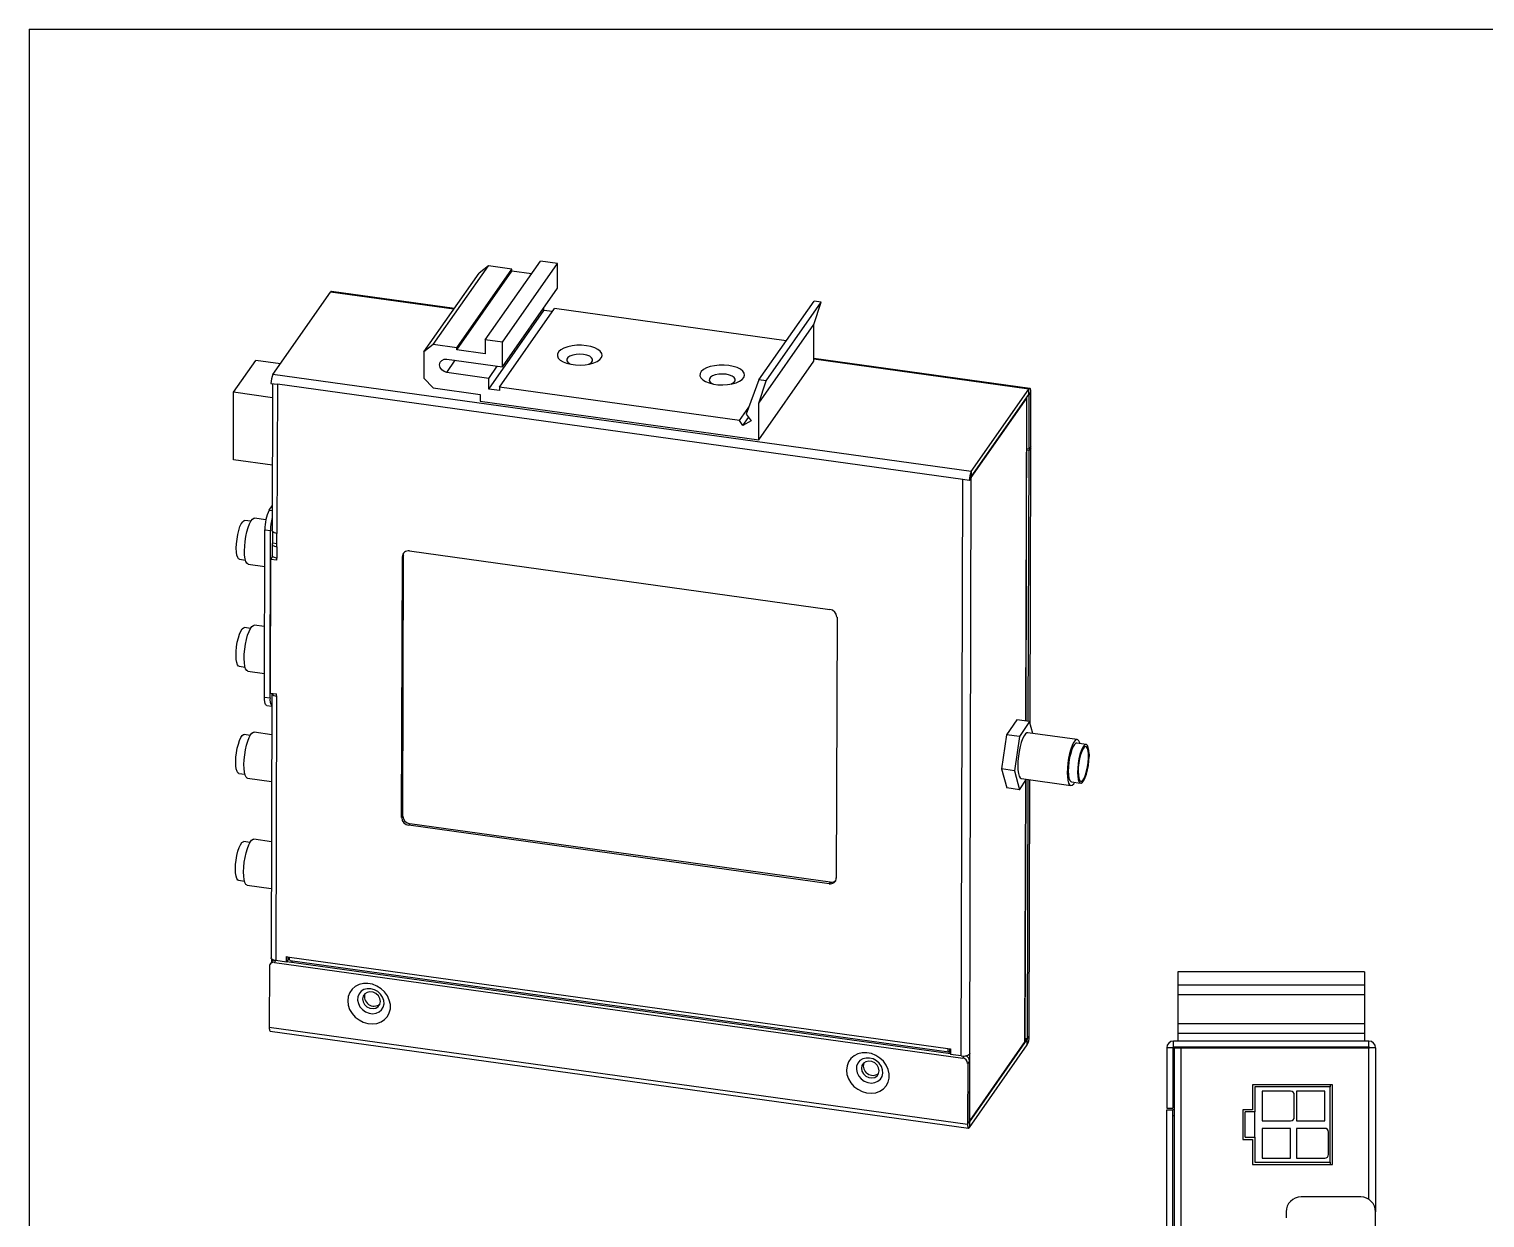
# Model space of a CAD drawing. Header units: millimetres. Extents: x 376 to 908, y -80 to 291.
# Drawn here: x 376.4 to 571.6, y 131.7 to 291.1 of the extents above; entities that cross this region are included whole.
import ezdxf

# ---------------------------------------------------------------- set-up
doc = ezdxf.new("R2010")
doc.units = ezdxf.units.MM
doc.header["$LTSCALE"] = 2
doc.layers.add('1轮廓实线层', color=7, linetype='Continuous')
doc.layers.add('2细线层', color=4, linetype='Continuous')

msp = doc.modelspace()

# ---------------------------------------------------------------- linework, layer by layer
at = {"layer": '1轮廓实线层'}
for p, q in [((437.53, 249.44), (444.92, 259.99)), ((439.83, 249.12), (447.21, 259.67)), ((447.21, 259.67), (444.92, 259.99)), ((447.2, 256.36), (447.21, 259.67)), ((429.31, 247.8), (436.69, 258.35)), ((430.56, 248.79), (437.94, 259.35)), ((433.71, 248.36), (441.09, 258.91)), ((433.71, 248.09), (441.09, 258.64)), ((437.94, 259.35), (436.69, 258.35)), ((441.09, 258.91), (437.94, 259.35)), ((441.09, 258.64), (441.09, 258.91)), ((443.72, 258.27), (441.09, 258.64)), ((409.06, 244.77), (416.79, 255.83)), ((433.32, 253.54), (416.79, 255.83)), ((433.39, 253.63), (416.91, 255.92)), ((439.82, 245.8), (447.2, 256.36)), ((445.38, 253.38), (445.38, 253.75)), ((474.22, 244.07), (481.61, 254.63)), ((475.18, 243.94), (482.56, 254.49)), ((481.6, 251.49), (482.56, 254.49)), ((482.56, 254.49), (481.61, 254.63)), ((437.99, 242.83), (445.38, 253.38)), ((439.43, 243.08), (446.81, 253.63)), ((446.53, 253.22), (445.38, 253.38)), ((477.89, 249.31), (446.81, 253.63)), ((474.21, 240.94), (481.6, 251.49)), ((481.58, 246.56), (481.6, 251.49)), ((430.56, 248.79), (429.31, 247.8)), ((433.71, 248.36), (430.56, 248.79)), ((433.71, 248.09), (433.71, 248.36)), ((437.53, 247.56), (433.71, 248.09)), ((437.53, 249.44), (437.53, 247.56)), ((439.83, 249.12), (437.53, 249.44)), ((439.82, 245.8), (439.83, 249.12)), ((403.79, 242.4), (406.78, 246.66)), ((410.06, 246.2), (406.78, 246.66)), ((429.31, 247.8), (429.3, 244.3)), ((432.36, 245.04), (433.51, 246.68)), ((432.37, 246.84), (439.82, 245.8)), ((474.2, 236), (481.58, 246.56)), ((510.54, 242.91), (481.58, 246.93)), ((510.42, 242.83), (481.58, 246.83)), ((502.68, 231.77), (409.06, 244.77)), ((429.3, 244.3), (430.54, 242.97)), ((438, 244.26), (432.36, 245.04)), ((437.99, 242.83), (438, 244.26)), ((438, 244.26), (439.14, 245.9)), ((474.22, 244.07), (472.53, 239.45)), ((475.18, 243.94), (474.22, 244.07)), ((403.77, 233.34), (403.79, 242.4)), ((409.01, 241.67), (403.79, 242.4)), ((408.79, 243.59), (409.65, 243.47)), ((409.01, 243.56), (408.96, 223.85)), ((409.65, 243.47), (409.59, 223.47)), ((501.56, 230.7), (409.65, 243.47)), ((430.54, 242.97), (436.85, 242.09)), ((436.85, 242.09), (436.84, 241.19)), ((439.43, 242.63), (437.99, 242.83)), ((439.43, 243.08), (439.43, 242.63)), ((471.63, 238.6), (439.43, 243.08)), ((474.21, 240.94), (475.18, 243.94)), ((502.68, 231.77), (510.42, 242.83)), ((502.68, 231.05), (510.42, 242.11)), ((510.39, 242.07), (510.45, 242.06)), ((510.42, 242.11), (510.42, 242.83)), ((510.43, 234.8), (510.45, 242.06)), ((510.45, 242.06), (510.69, 242.4)), ((510.67, 235.14), (510.69, 242.4)), ((436.84, 241.19), (474.2, 236)), ((471.63, 238.6), (472.87, 240.39)), ((474.2, 236), (474.21, 240.94)), ((502.68, 230.96), (510.12, 241.6)), ((510.01, 198.32), (510.12, 241.6)), ((510.05, 198.32), (510.16, 241.72)), ((510.07, 241.61), (510.12, 241.6)), ((472.07, 237.96), (471.63, 238.6)), ((472.07, 237.96), (472.82, 239.03)), ((473.16, 238.55), (472.07, 237.96)), ((472.53, 239.45), (473.16, 238.55)), ((510.15, 234.84), (510.43, 234.8)), ((510.15, 234.66), (510.43, 234.62)), ((510.33, 198.28), (510.43, 234.62)), ((510.67, 235.14), (510.43, 234.8)), ((510.67, 234.96), (510.43, 234.62)), ((510.55, 234.97), (510.67, 234.96)), ((510.57, 198.03), (510.67, 234.96)), ((408.98, 232.61), (403.77, 233.34)), ((501.35, 153.44), (501.56, 230.7)), ((502.42, 230.58), (501.56, 230.7)), ((502.65, 230.92), (502.42, 230.58)), ((502.48, 153.7), (502.68, 230.96)), ((502.66, 230.97), (502.68, 230.96)), ((502.68, 231.77), (502.68, 231.05)), ((408.57, 226.6), (408.97, 227.18)), ((408.57, 226.6), (408.97, 226.55)), ((406.09, 225.1), (405.28, 225.21)), ((408.11, 225.31), (406.59, 225.52)), ((407.91, 201.54), (407.97, 223.96)), ((407.97, 223.96), (408.73, 223.86)), ((408.68, 201.44), (408.73, 223.86)), ((409, 223.73), (409, 222.18)), ((409.59, 221.68), (409.59, 223.47)), ((408.96, 222.06), (408.95, 220.53)), ((409.59, 222.09), (409, 222.18)), ((409.59, 221.68), (409.59, 220.15)), ((426.55, 220.56), (426.41, 220.35)), ((426.46, 185.59), (426.55, 220.56)), ((427.36, 221.12), (483.73, 213.29)), ((404.56, 220.01), (405.37, 219.9)), ((405.74, 219.36), (407.96, 219.05)), ((408.72, 220), (408.68, 202.07)), ((408.96, 220.34), (408.72, 220)), ((409.58, 219.88), (408.72, 220)), ((409.09, 220.32), (408.96, 220.34)), ((409.58, 219.88), (409.59, 220.15)), ((426.31, 185.38), (426.41, 220.35)), ((406.05, 210.75), (405.24, 210.86)), ((407.94, 210.98), (406.55, 211.17)), ((484.69, 212.26), (484.59, 177.28)), ((404.52, 205.66), (405.33, 205.55)), ((405.7, 205.01), (407.92, 204.7)), ((407.91, 201.54), (408.68, 201.44)), ((408.68, 202.07), (409.54, 201.95)), ((408.9, 202.04), (408.81, 166.59)), ((409.54, 201.68), (409.44, 166.21)), ((409.54, 201.68), (409.54, 201.95)), ((408.23, 200.41), (408.9, 200.31)), ((508.79, 198.49), (507.42, 196.47)), ((510.51, 198.25), (508.79, 198.49)), ((510.51, 198.25), (509.14, 196.23)), ((510.93, 196.67), (510.51, 198.25)), ((406.01, 196.4), (405.21, 196.51)), ((408.89, 196.49), (406.52, 196.82)), ((507.42, 196.47), (506.75, 191.9)), ((509.14, 196.23), (507.42, 196.47)), ((509.14, 196.23), (508.47, 191.67)), ((516.9, 195.84), (510.26, 196.76)), ((518.08, 195.19), (516.84, 195.36)), ((517.24, 195.3), (517.24, 195.4)), ((518.49, 193.88), (518.49, 193.59)), ((404.48, 191.31), (405.29, 191.2)), ((508.47, 191.67), (506.75, 191.9)), ((506.75, 191.9), (507.44, 189.36)), ((508.47, 191.67), (509.16, 189.12)), ((405.66, 190.66), (408.87, 190.21)), ((509.16, 189.12), (507.44, 189.36)), ((509.16, 189.12), (510.1, 190.51)), ((509.41, 190.6), (516.05, 189.68)), ((509.89, 155.37), (509.99, 190.34)), ((509.93, 155.49), (510.03, 190.4)), ((510.22, 155.75), (510.31, 190.48)), ((510.46, 156.08), (510.55, 190.45)), ((516.11, 190.16), (517.35, 189.99)), ((426.46, 185.59), (426.31, 185.38)), ((427.41, 184.56), (427.27, 184.35)), ((483.64, 176.52), (427.27, 184.35)), ((483.78, 176.73), (427.41, 184.56)), ((405.97, 182.05), (405.17, 182.17)), ((408.85, 182.14), (406.48, 182.47)), ((404.45, 176.97), (405.25, 176.85)), ((405.62, 176.31), (408.83, 175.87)), ((483.78, 176.73), (483.64, 176.52)), ((408.91, 166.08), (408.67, 165.74)), ((408.88, 166.44), (408.88, 166.03)), ((409.42, 166.21), (409.25, 165.97)), ((409.25, 165.97), (501.54, 153.15)), ((410.87, 166.01), (409.44, 166.21)), ((410.87, 166.01), (410.88, 166.74)), ((411.11, 166.35), (410.87, 166.01)), ((410.88, 166.74), (411.26, 166.68)), ((410.94, 166.1), (499.92, 153.74)), ((411.11, 166.35), (411.11, 166.7)), ((411.26, 166.68), (499.54, 154.42)), ((411.39, 166.22), (499.67, 153.96)), ((411.58, 166.2), (411.58, 166.01)), ((408.58, 165.43), (408.56, 157.27)), ((555.4, 164.72), (530.4, 164.72)), ((530.4, 164.72), (530.4, 162.92)), ((555.4, 164.72), (555.4, 162.92)), ((555.4, 162.92), (530.4, 162.92)), ((530.4, 162.92), (530.4, 161.62)), ((555.4, 162.92), (555.4, 161.62)), ((555.4, 161.62), (530.4, 161.62)), ((530.4, 161.62), (530.4, 157.72)), ((555.4, 161.62), (555.4, 157.72)), ((408.56, 157.27), (502.19, 144.27)), ((408.7, 156.76), (502.33, 143.75)), ((555.4, 157.72), (530.4, 157.72)), ((530.4, 157.72), (530.4, 156.42)), ((555.4, 156.42), (530.4, 156.42)), ((530.4, 156.42), (530.4, 155.42)), ((555.4, 157.72), (555.4, 156.42)), ((555.4, 156.42), (555.4, 155.42)), ((499.54, 154.42), (499.92, 154.37)), ((499.78, 154.39), (499.77, 154.04)), ((499.86, 154.16), (499.86, 154.38)), ((499.86, 154.15), (499.92, 154.23)), ((499.92, 154.37), (499.92, 153.64)), ((502.45, 144.56), (510.19, 155.61)), ((502.45, 143.84), (510.19, 154.9)), ((509.89, 155.37), (502.48, 144.78)), ((509.93, 155.65), (510.19, 155.61)), ((509.94, 155.79), (510.22, 155.75)), ((510.19, 154.9), (510.19, 155.61)), ((510.22, 155.75), (510.46, 156.08)), ((528.9, 154.52), (528.9, 146.42)), ((529.7, 154.52), (528.9, 154.52)), ((529.7, 154.52), (529.7, 146.42)), ((556, 155.42), (529.8, 155.42)), ((529.8, 154.62), (529.8, 155.42)), ((556, 154.62), (529.8, 154.62)), ((529.9, 154.52), (529.9, 58.37)), ((529.9, 154.52), (530.8, 154.52)), ((530.8, 154.52), (530.8, 58.37)), ((530.8, 154.52), (556, 154.52)), ((556, 154.62), (556, 155.42)), ((556, 154.52), (556.1, 154.52)), ((556, 134.19), (556, 154.52)), ((556.9, 154.52), (556.1, 154.52)), ((556.9, 154.52), (556.9, 132.52)), ((499.77, 154.04), (499.86, 154.16)), ((499.85, 154.15), (499.86, 154.15)), ((499.86, 153.75), (499.86, 154.15)), ((501.35, 153.44), (499.92, 153.64)), ((501.54, 153.15), (501.74, 153.43)), ((502.21, 152.43), (502.19, 144.27)), ((502.44, 152.76), (502.21, 152.43)), ((502.44, 152.76), (502.42, 144.6)), ((502.48, 144.78), (502.51, 153.75)), ((502.51, 153.75), (502.48, 153.7)), ((551.1, 149.57), (540.4, 149.57)), ((540.4, 149.57), (540.4, 146.22)), ((540.7, 149.27), (540.7, 145.92)), ((550.8, 149.27), (540.7, 149.27)), ((541.7, 148.72), (541.7, 144.72)), ((545.5, 148.72), (541.7, 148.72)), ((550.1, 148.72), (546.3, 148.72)), ((546.3, 148.72), (546.3, 144.72)), ((550.1, 144.72), (550.1, 148.72)), ((550.8, 149.57), (550.8, 149.27)), ((550.8, 139.17), (550.8, 149.27)), ((551.1, 138.87), (551.1, 149.57)), ((528.9, 146.42), (529.7, 146.42)), ((546, 145.22), (546, 148.22)), ((502.19, 144.27), (502.42, 144.6)), ((502.42, 144.79), (502.48, 144.78)), ((502.43, 144.56), (502.45, 144.56)), ((502.45, 144.56), (502.45, 143.84)), ((528.9, 146.22), (529.7, 146.22)), ((528.9, 58.27), (528.9, 146.22)), ((529.7, 58.27), (529.7, 146.22)), ((529.71, 145.42), (529.71, 146.22)), ((529.9, 146.22), (529.71, 146.22)), ((529.9, 145.42), (529.71, 145.42)), ((540.4, 146.22), (539.1, 146.22)), ((539.1, 146.22), (539.1, 142.22)), ((539.4, 142.52), (539.4, 145.92)), ((540.7, 145.92), (539.4, 145.92)), ((540.7, 142.52), (540.7, 145.92)), ((541.7, 144.72), (545.5, 144.72)), ((546.3, 144.72), (550.1, 144.72)), ((539.4, 142.52), (540.7, 142.52)), ((540.7, 142.52), (540.7, 139.17)), ((545.5, 143.72), (541.7, 143.72)), ((541.7, 143.72), (541.7, 139.72)), ((545.5, 139.72), (545.5, 143.72)), ((546.3, 143.72), (546.3, 139.72)), ((550.1, 143.72), (546.3, 143.72)), ((550.6, 140.22), (550.6, 143.22)), ((539.1, 142.22), (540.4, 142.22)), ((540.4, 142.22), (540.4, 138.87)), ((540.4, 138.87), (551.1, 138.87)), ((540.7, 139.17), (550.8, 139.17)), ((541.7, 139.72), (545.5, 139.72)), ((546.3, 139.72), (550.1, 139.72)), ((550.8, 139.17), (550.8, 138.87)), ((554.9, 134.52), (546.9, 134.52)), ((544.9, 132.52), (544.9, 131.72)), ((556.9, 107.52), (556.9, 132.52))]:
    msp.add_line(p, q, dxfattribs=at)
at = {"layer": '1轮廓实线层', "flags": 128}
for points in [[(451.08, 248.64), (450.44, 248.69), (449.79, 248.69), (449.16, 248.62), (448.58, 248.49), (448.07, 248.32), (447.67, 248.09), (447.38, 247.84), (447.22, 247.56), (447.2, 247.27), (447.32, 246.99), (447.58, 246.72), (447.95, 246.49), (448.44, 246.3), (449, 246.15), (449.62, 246.07), (450.27, 246.04), (450.91, 246.08), (451.52, 246.18), (452.07, 246.33), (452.53, 246.53), (452.88, 246.77), (453.1, 247.04), (453.19, 247.33), (453.14, 247.61), (452.95, 247.89), (452.63, 248.14), (452.2, 248.35), (451.67, 248.52), (451.08, 248.64)], [(432.36, 245.04), (432, 245.16), (431.69, 245.4), (431.48, 245.72), (431.41, 246.07), (431.48, 246.41), (431.69, 246.67), (432, 246.82), (432.37, 246.84)], [(450.71, 247.46), (450.21, 247.5), (449.72, 247.47), (449.26, 247.38), (448.88, 247.24), (448.61, 247.06), (448.46, 246.85), (448.45, 246.63), (448.59, 246.41), (448.85, 246.23), (449.01, 246.15)], [(451.36, 246.15), (451.49, 246.2), (451.77, 246.39), (451.92, 246.6), (451.92, 246.82), (451.79, 247.03), (451.53, 247.22), (451.16, 247.37), (450.71, 247.46)], [(470.18, 245.98), (469.55, 246.04), (468.9, 246.03), (468.27, 245.96), (467.69, 245.84), (467.18, 245.66), (466.77, 245.44), (466.48, 245.18), (466.33, 244.9), (466.31, 244.62), (466.43, 244.33), (466.68, 244.07), (467.06, 243.84), (467.54, 243.64), (468.11, 243.5), (468.73, 243.41), (469.37, 243.39), (470.02, 243.43), (470.63, 243.52), (471.17, 243.68), (471.63, 243.88), (471.98, 244.12), (472.21, 244.39), (472.3, 244.67), (472.25, 244.96), (472.06, 245.23), (471.74, 245.48), (471.31, 245.7), (470.78, 245.87), (470.18, 245.98)], [(469.81, 244.81), (469.32, 244.84), (468.83, 244.82), (468.37, 244.73), (467.99, 244.59), (467.72, 244.4), (467.57, 244.19), (467.56, 243.97), (467.69, 243.76), (467.96, 243.57), (468.12, 243.5)], [(470.47, 243.49), (470.6, 243.55), (470.88, 243.73), (471.03, 243.94), (471.03, 244.16), (470.9, 244.38), (470.64, 244.56), (470.26, 244.71), (469.81, 244.81)], [(510.69, 242.4), (510.68, 242.55), (510.67, 242.68), (510.64, 242.78), (510.61, 242.86), (510.57, 242.9), (510.52, 242.91), (510.47, 242.89), (510.42, 242.83)], [(510.45, 242.06), (510.45, 242.08), (510.45, 242.09), (510.44, 242.11), (510.44, 242.11), (510.44, 242.12), (510.43, 242.12), (510.43, 242.12), (510.42, 242.11)], [(510.12, 241.6), (510.16, 241.67), (510.16, 241.74)], [(404.56, 220.01), (404.46, 220.05), (404.33, 220.24), (404.23, 220.55), (404.17, 220.98), (404.15, 221.51), (404.17, 222.09), (404.24, 222.7), (404.34, 223.31), (404.48, 223.88), (404.64, 224.38), (404.81, 224.78), (405, 225.05), (405.18, 225.2), (405.28, 225.21)], [(405.74, 219.36), (405.72, 219.36), (405.56, 219.47), (405.42, 219.72), (405.33, 220.09), (405.26, 220.57), (405.25, 221.13), (405.27, 221.75), (405.33, 222.41), (405.43, 223.06), (405.57, 223.69), (405.73, 224.26), (405.91, 224.75), (406.11, 225.13), (406.3, 225.39), (406.49, 225.51), (406.59, 225.52)], [(409.59, 223.47), (409.43, 223.5), (409.29, 223.54), (409.16, 223.6), (409.06, 223.67), (409, 223.74), (408.96, 223.81), (408.96, 223.85)], [(409, 222.18), (408.96, 222.1), (408.96, 222.02), (408.99, 221.94), (409.06, 221.87), (409.16, 221.81), (409.28, 221.75), (409.43, 221.71), (409.59, 221.68)], [(426.55, 220.56), (426.57, 220.74), (426.63, 220.89)], [(409.59, 220.15), (409.42, 220.18), (409.28, 220.23), (409.15, 220.28), (409.06, 220.35), (408.99, 220.42), (408.95, 220.5), (408.95, 220.53)], [(404.52, 205.66), (404.45, 205.69), (404.31, 205.86), (404.2, 206.15), (404.13, 206.57), (404.11, 207.08), (404.13, 207.66), (404.19, 208.27), (404.28, 208.88), (404.42, 209.46), (404.58, 209.97), (404.75, 210.38), (404.93, 210.68), (405.11, 210.84), (405.24, 210.86)], [(405.7, 205.01), (405.54, 205.1), (405.4, 205.32), (405.3, 205.68), (405.23, 206.14), (405.21, 206.69), (405.22, 207.31), (405.28, 207.96), (405.38, 208.62), (405.51, 209.25), (405.67, 209.83), (405.85, 210.33), (406.04, 210.73), (406.24, 211.01), (406.43, 211.15), (406.55, 211.17)], [(408.23, 200.41), (408.17, 200.43), (408.08, 200.52), (408.01, 200.69), (407.95, 200.92), (407.92, 201.21), (407.91, 201.54)], [(404.48, 191.31), (404.37, 191.37), (404.24, 191.57), (404.14, 191.9), (404.09, 192.34), (404.07, 192.87), (404.1, 193.46), (404.17, 194.08), (404.28, 194.68), (404.42, 195.24), (404.58, 195.73), (404.76, 196.12), (404.94, 196.38), (405.12, 196.51), (405.21, 196.51)], [(405.66, 190.66), (405.62, 190.67), (405.46, 190.8), (405.33, 191.06), (405.24, 191.45), (405.18, 191.94), (405.17, 192.51), (405.2, 193.14), (405.27, 193.8), (405.37, 194.45), (405.51, 195.07), (405.68, 195.63), (405.86, 196.11), (406.06, 196.47), (406.25, 196.71), (406.44, 196.82), (406.52, 196.82)], [(510.26, 196.76), (510.15, 196.75), (509.96, 196.62), (509.76, 196.35), (509.57, 195.96), (509.39, 195.46), (509.23, 194.89), (509.09, 194.26), (509, 193.6), (508.93, 192.94), (508.92, 192.32), (508.94, 191.77), (509, 191.3), (509.1, 190.94), (509.24, 190.7), (509.4, 190.6), (509.41, 190.6)], [(517.24, 195.4), (517.12, 195.68), (516.97, 195.82), (516.79, 195.83), (516.6, 195.7), (516.4, 195.43), (516.21, 195.04), (516.03, 194.54), (515.87, 193.96), (515.73, 193.33), (515.64, 192.68), (515.57, 192.02), (515.56, 191.4), (515.58, 190.85), (515.64, 190.38), (515.74, 190.01), (515.88, 189.78), (516.04, 189.68), (516.22, 189.72), (516.42, 189.91), (516.55, 190.1)], [(516.84, 195.36), (516.71, 195.34), (516.54, 195.19), (516.35, 194.9), (516.18, 194.49), (516.02, 193.99), (515.88, 193.42), (515.78, 192.81), (515.72, 192.19), (515.7, 191.61), (515.72, 191.1), (515.79, 190.68), (515.89, 190.37), (516.03, 190.2), (516.11, 190.16)], [(518.49, 193.88), (518.45, 194.37), (518.38, 194.77), (518.27, 195.04), (518.12, 195.18), (517.96, 195.17), (517.78, 195.02), (517.59, 194.73), (517.42, 194.32), (517.26, 193.82), (517.12, 193.24), (517.02, 192.63), (516.96, 192.02), (516.94, 191.44), (516.96, 190.93), (517.03, 190.5), (517.13, 190.2), (517.27, 190.02), (517.43, 189.99), (517.61, 190.11), (517.79, 190.36), (517.97, 190.74), (518.13, 191.22), (518.28, 191.78), (518.39, 192.38), (518.46, 193), (518.49, 193.59)], [(517.02, 191.56), (517.05, 191.07), (517.11, 190.68), (517.21, 190.41), (517.35, 190.27), (517.51, 190.28), (517.68, 190.44), (517.85, 190.73), (518.02, 191.13), (518.16, 191.63), (518.28, 192.19), (518.36, 192.77), (518.41, 193.35), (518.4, 193.87), (518.36, 194.31), (518.27, 194.65), (518.15, 194.85), (518.01, 194.92), (517.84, 194.84), (517.67, 194.61), (517.5, 194.26), (517.34, 193.8), (517.21, 193.27), (517.1, 192.7), (517.04, 192.11), (517.02, 191.56)], [(404.45, 176.97), (404.34, 177.01), (404.21, 177.2), (404.11, 177.52), (404.05, 177.96), (404.03, 178.48), (404.06, 179.07), (404.12, 179.68), (404.23, 180.29), (404.37, 180.86), (404.53, 181.35), (404.71, 181.74), (404.89, 182.02), (405.07, 182.15), (405.17, 182.17)], [(405.62, 176.31), (405.59, 176.32), (405.43, 176.43), (405.3, 176.69), (405.21, 177.06), (405.15, 177.54), (405.13, 178.11), (405.16, 178.74), (405.22, 179.39), (405.33, 180.05), (405.46, 180.67), (405.63, 181.24), (405.81, 181.72), (406, 182.1), (406.2, 182.35), (406.39, 182.47), (406.48, 182.47)], [(409.44, 166.21), (409.28, 166.24), (409.13, 166.28), (409.01, 166.34), (408.91, 166.41), (408.84, 166.48), (408.81, 166.55), (408.81, 166.59)], [(411.39, 166.22), (411.36, 166.23), (411.33, 166.27), (411.3, 166.34), (411.28, 166.43), (411.26, 166.55), (411.26, 166.68)], [(419.08, 160.83), (419.15, 160.25), (419.34, 159.67), (419.66, 159.12), (420.09, 158.64), (420.6, 158.25), (421.17, 157.95), (421.78, 157.77), (422.4, 157.72), (423, 157.79), (423.55, 157.99), (424.02, 158.3), (424.4, 158.71), (424.66, 159.2), (424.8, 159.75), (424.8, 160.33), (424.66, 160.92), (424.41, 161.48), (424.03, 162), (423.56, 162.44), (423.01, 162.79), (422.42, 163.03), (421.8, 163.14), (421.19, 163.13), (420.61, 163), (420.1, 162.74), (419.67, 162.38), (419.35, 161.93), (419.15, 161.4), (419.08, 160.83)], [(422.19, 162.44), (421.71, 162.44), (421.26, 162.32), (420.89, 162.09), (420.61, 161.76), (420.45, 161.35), (420.41, 160.91), (420.51, 160.45), (420.73, 160.01), (421.06, 159.64), (421.47, 159.34), (421.94, 159.16), (422.42, 159.09), (422.89, 159.15), (423.3, 159.33), (423.63, 159.61), (423.85, 159.98), (423.95, 160.41), (423.92, 160.87), (423.76, 161.32), (423.48, 161.73), (423.11, 162.07), (422.67, 162.31), (422.19, 162.44)], [(421.08, 161.07), (421.15, 160.67), (421.35, 160.31), (421.67, 160.01), (422.06, 159.82), (422.48, 159.77), (422.87, 159.85), (423.18, 160.05), (423.39, 160.36), (423.47, 160.73), (423.39, 161.13), (423.19, 161.49), (422.87, 161.79), (422.48, 161.98), (422.07, 162.03), (421.68, 161.95), (421.36, 161.75), (421.15, 161.44), (421.08, 161.07)], [(408.56, 157.27), (408.56, 157.12), (408.58, 156.99), (408.6, 156.89), (408.63, 156.81), (408.67, 156.77), (408.7, 156.76)], [(499.54, 154.42), (499.54, 154.29), (499.55, 154.17), (499.58, 154.08), (499.61, 154.01), (499.64, 153.97), (499.68, 153.96), (499.73, 153.98), (499.77, 154.04)], [(509.93, 155.49), (509.93, 155.45), (509.89, 155.37)], [(485.96, 151.54), (486.02, 150.96), (486.22, 150.38), (486.54, 149.83), (486.96, 149.35), (487.48, 148.96), (488.05, 148.66), (488.66, 148.48), (489.28, 148.43), (489.88, 148.5), (490.43, 148.7), (490.9, 149.01), (491.28, 149.42), (491.54, 149.91), (491.67, 150.46), (491.67, 151.04), (491.54, 151.63), (491.28, 152.19), (490.91, 152.71), (490.44, 153.15), (489.89, 153.5), (489.29, 153.74), (488.68, 153.85), (488.06, 153.84), (487.49, 153.71), (486.97, 153.45), (486.55, 153.09), (486.23, 152.64), (486.03, 152.11), (485.96, 151.54)], [(489.06, 153.15), (488.59, 153.15), (488.14, 153.03), (487.77, 152.8), (487.49, 152.47), (487.32, 152.06), (487.29, 151.62), (487.39, 151.16), (487.61, 150.72), (487.94, 150.35), (488.35, 150.05), (488.81, 149.87), (489.3, 149.8), (489.76, 149.86), (490.18, 150.04), (490.51, 150.32), (490.73, 150.69), (490.83, 151.12), (490.8, 151.58), (490.64, 152.03), (490.36, 152.44), (489.99, 152.78), (489.54, 153.02), (489.06, 153.15)], [(487.95, 151.78), (488.03, 151.38), (488.23, 151.02), (488.55, 150.72), (488.94, 150.53), (489.35, 150.48), (489.74, 150.56), (490.06, 150.76), (490.27, 151.07), (490.34, 151.44), (490.27, 151.84), (490.07, 152.2), (489.75, 152.5), (489.36, 152.69), (488.94, 152.74), (488.55, 152.66), (488.24, 152.46), (488.03, 152.15), (487.95, 151.78)], [(499.86, 154.15), (499.86, 154.15), (499.86, 154.15), (499.86, 154.15), (499.86, 154.16), (499.86, 154.16), (499.86, 154.16), (499.86, 154.16), (499.86, 154.16)], [(502.42, 144.6), (502.42, 144.59), (502.42, 144.57), (502.43, 144.56), (502.43, 144.55), (502.44, 144.55), (502.44, 144.55), (502.45, 144.55), (502.45, 144.56)], [(502.19, 144.27), (502.19, 144.12), (502.21, 143.99), (502.23, 143.88), (502.26, 143.81), (502.3, 143.76), (502.35, 143.75), (502.4, 143.78), (502.45, 143.84)]]:
    msp.add_lwpolyline(points, dxfattribs=at)
at = {"layer": '1轮廓实线层'}
for centre, radius, start, end in [((416.92, 255.78), 0.137, 92.0306, 157.4175), ((411.27, 243.65), 2.48, 153.0962, 181.4636), ((504.9, 230.65), 2.48, 153.0962, 181.4636), ((502.93, 230.93), 0.276, 153.097, 181.463), ((502.42, 231.15), 0.322, 315.1232, 324.7799), ((413.49, 224.11), 5.52, 153.0962, 181.4635), ((415.85, 223.8), 7.12, 165.4014, 179.509), ((427.2, 220.34), 0.796, 78.2426, 178.9199), ((483.59, 212.2), 1.09, 2.8607, 82.7198), ((410.44, 201.23), 1.78, 173.3484, 209.726), ((409.51, 202.37), 0.693, 208.964, 272.1512), ((427.55, 185.64), 1.09, 182.861, 262.7196), ((427.41, 185.43), 1.09, 182.861, 262.7196), ((483.8, 177.3), 0.796, 258.2427, 358.9199), ((483.93, 177.58), 0.865, 260.4004, 313.4123), ((409.14, 165.42), 0.557, 78.243, 178.9196), ((409.35, 165.77), 0.537, 109.9492, 144.7001), ((422.62, 161.4), 1.29, 163.3587, 306.683), ((507.97, 156.02), 2.48, 333.0962, 1.4636), ((509.94, 155.74), 0.276, 333.096, 1.464), ((529.8, 154.52), 0.9, 90, 180), ((529.8, 154.52), 0.1, 90, 180), ((556, 154.52), 0.9, 0, 90), ((556, 154.52), 0.1, 0, 90), ((489.5, 152.11), 1.29, 163.3586, 306.683), ((501.65, 154.72), 1.31, 256.8842, 309.1699), ((501.44, 152.39), 0.765, 2.8607, 82.7199), ((501.7, 152.74), 0.75, 2.2244, 72.0095), ((545.5, 148.22), 0.5, 0, 90), ((529.71, 145.41), 0.01, 90, 180), ((545.5, 145.22), 0.5, 270, 0), ((550.1, 143.22), 0.5, 0, 90), ((550.1, 140.22), 0.5, 270, 0), ((546.9, 132.52), 2, 90, 180), ((554.9, 132.52), 2, 0, 90)]:
    msp.add_arc(centre, radius, start, end, dxfattribs=at)
at = {"layer": '2细线层'}
for q in [(907.57, 291.08), (376.37, -80.12)]:
    msp.add_line((376.37, 291.08), q, dxfattribs=at)

doc.saveas('drawing.dxf')
